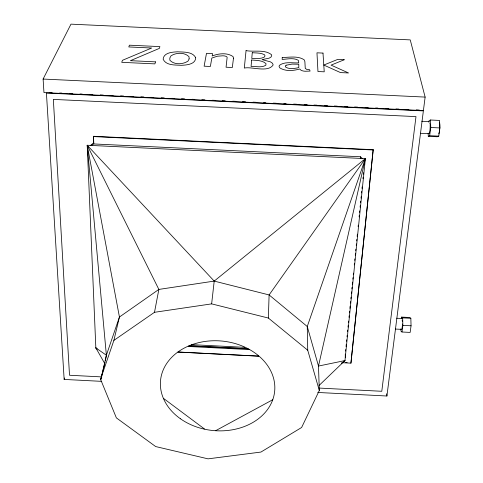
<?xml version="1.0" encoding="UTF-8"?>
<svg xmlns="http://www.w3.org/2000/svg" width="483" height="483" viewBox="0 0 483 483"><rect width="100%" height="100%" fill="white"/><g stroke="black" fill="none" stroke-linecap="round" stroke-linejoin="round"><path stroke-width="0.72" d="M106.538 354.751L100.754 379.771L116.373 417.88L155.677 446.564L208.04 458.85L260.923 452.064L301.627 427.491L319.305 390.499L307.731 350.241L268.349 318.037L269.109 294.938L365.371 158.635L87.212 145.256L95.839 347.881L104.678 363.421M345.291 354.069L345.273 357.492M345.593 351.075L345.743 349.571M346.045 346.577L346.269 344.325M346.577 341.33L346.728 339.833M347.029 336.832L347.18 335.335M347.555 331.586L347.706 330.088M348.008 327.094L348.158 325.59M348.46 322.596L348.611 321.092M348.992 317.349L349.143 315.852M349.444 312.851L349.595 311.354M349.897 308.353L350.127 306.107M350.429 303.107L350.58 301.609M350.881 298.615L351.032 297.111M351.407 293.368L351.558 291.865M351.865 288.87L352.016 287.373M352.318 284.372L352.542 282.126M352.844 279.126L352.995 277.628M353.296 274.628L353.447 273.13M354.28 264.889L354.431 263.392M354.733 260.391L354.884 258.894M355.265 255.145L355.416 253.647M355.717 250.647L355.868 249.15M356.243 245.4L356.394 243.903M356.695 240.908L356.846 239.405M357.154 236.41L357.378 234.164M358.132 226.666L358.283 225.169M359.117 216.927L359.267 215.424M359.569 212.429L359.72 210.932M360.101 207.183L360.252 205.686M360.553 202.685L360.704 201.188M361.006 198.187L361.157 196.69M361.532 192.94L361.682 191.443M361.984 188.448L362.135 186.945M362.968 178.704L363.119 177.207M363.421 174.206L363.572 172.709M364.405 164.468L364.556 162.964M319.124 385.404L344.971 360.572L365.371 158.635L214.21 281.1L158.859 289.42L119.434 317.023L106.375 355.228L105.342 360.831M93.69 144.103L93.503 136.272L373.19 149.688L350.936 363.156L341.904 362.697M350.936 363.156L373.19 149.688M100.712 378.775L113.885 340.394L154.5 312.302L211.639 303.873L214.21 281.1L87.212 145.256L106.375 355.228L95.839 347.881L96.823 349.016M317.693 392.456L386.913 396.012L423.368 110.903L46.422 93.038L64.148 379.427L101.768 381.359M425.131 97.083L423.404 110.589L43.965 92.609L43.108 79.055L70.977 24.15L410.242 39.896L425.131 97.083L43.108 79.055M401.433 318.557L401.621 317.096L409.729 317.5L410.84 318.297L411.057 325.79L410.152 332.419L401.989 332.002L400.938 331.109L400.884 328.881M428.844 122.241L429.037 120.762L430.438 119.995L439.53 120.43L439.892 127.929L438.763 136.134L437.296 136.761L428.282 136.333L428.155 133.356M401.989 332.002L402.858 325.373L402.671 317.886L401.621 317.096M428.282 136.333L429.677 135.699L430.764 127.494L430.438 119.995M154.5 312.302L158.859 289.42L87.212 145.256L119.434 317.023L113.885 340.394M100.754 379.771L101.104 378.316M101.46 376.861L104.986 362.286M64.148 379.427L64.565 377.984M91.879 145.425L92.434 143.88L360.487 156.764L362.636 158.744M341.433 363.385L344.971 360.572L318.49 366.054L319.305 390.499M90.2 145.637L92.434 143.88M215.798 430.601L272.768 399.719M343.648 361.29L344.971 360.572M49.115 92.494L52.122 92.639M59.651 92.996L61.909 93.098M69.431 93.454L72.438 93.599M79.967 93.956L82.219 94.064M89.747 94.42L92.754 94.559M100.277 94.916L103.29 95.06M110.058 95.38L113.07 95.525M120.593 95.882L123.606 96.026M130.374 96.346L133.386 96.485M140.909 96.842L143.916 96.986M150.69 97.306L153.703 97.451M161.225 97.808L164.232 97.946M171.761 98.303L174.013 98.411M181.542 98.767L184.548 98.912M192.071 99.269L194.329 99.377M201.852 99.733L204.864 99.872M212.387 100.229L215.4 100.373M222.168 100.693L225.181 100.838M232.703 101.195L235.716 101.333M242.484 101.653L245.497 101.798M253.02 102.154L256.026 102.299M263.555 102.656L265.807 102.764M273.336 103.121L276.342 103.259M283.865 103.616L286.123 103.724M293.652 104.08L296.659 104.225M304.181 104.582L307.194 104.72M313.962 105.04L316.975 105.185M324.498 105.542L327.51 105.686M334.278 106.006L337.291 106.145M344.814 106.502L347.82 106.646M354.594 106.966L357.601 107.111M365.13 107.468L368.137 107.612M375.659 107.969L377.917 108.071M385.446 108.427L388.453 108.572M395.975 108.929L398.988 109.073M405.756 109.393L408.769 109.532M416.292 109.889L419.304 110.033M421.768 121.251L429.296 121.607M430.764 127.494L439.892 127.929M420.427 133.272L429.465 133.7M429.677 135.699L438.763 136.134M93.394 136.574L373.238 149.996M402.671 317.886L410.84 318.297M396.688 318.237L402.707 318.538M402.858 325.373L411.057 325.79M395.408 329.05L401.427 329.352M191.365 344.633L244.784 347.349M188.938 345.756L247.725 348.744M189.445 345.834L248.208 348.823M188.213 346.474L249.143 349.571M178.269 352.01L258.767 356.11M177.883 352.059L258.417 356.164M345.641 362.51L347.144 362.588M101.871 376.915L69.516 375.255L53.341 99.395L415.984 116.608L381.787 391.284L319.335 388.078M211.639 303.873L268.349 318.037M214.21 281.1L269.109 294.938L307.26 326.508L318.49 366.054L365.371 158.635L307.26 326.508L307.731 350.241M95.839 347.881L97.047 348.78M163.429 398.336L204.466 428.97M360.487 156.764L360.674 158.358M386.648 393.778L386.913 396.012M93.563 137.776L93.799 143.801M439.337 122.151A6.056 0.96 -86.4 0 1 439.79 127.633A6.056 0.96 -86.4 0 1 438.775 133.815M429.635 123.111A5.102 0.761 -86.5 0 1 429.912 123.413M430.105 124.445A5.102 0.761 -86.5 0 1 429.894 130.573A5.102 0.761 -86.5 0 1 428.886 133.157M402.122 320.096A4.595 0.61 -88 0 1 402.351 321.304M402.43 323.972A4.595 0.61 -88 0 1 402.116 327.812M402.043 328.205A4.595 0.61 -88 0 1 401.639 329.116M195.706 57.725C195.543 64.553 186.432 65.024 181.312 65.314C175.287 64.897 166.061 65.718 163.127 59.168C163.713 52.55 172.407 52.104 177.527 51.796C183.57 52.218 192.488 51.415 195.706 57.725M282.223 57.525L282.181 59.433C287.427 59.149 293.531 57.495 298.337 60.309L298.748 62.862C292.487 63.231 284.765 61.263 279.379 65.374L279.053 66.37L279.717 67.837C285.622 71.599 293.296 70.838 299.744 68.984L300.565 69.896A5.065 1.944 3.4 0 0 305.383 71.249L310.086 71.073L309.591 69.715L306.94 69.51L305.262 68.399L304.876 61.595L304.157 59.789C297.848 55.611 289.365 57.392 282.223 57.525M251.637 60.001L251.075 66.473C255.875 66.153 261.629 68.085 265.879 65.169L265.988 63.587C262.166 60.206 256.461 60.447 251.637 60.001M252.265 52.719L251.77 58.437C255.936 58.521 260.391 59.071 264.243 57.151L265.04 55.835L264.449 54.7C260.723 52.756 256.346 53.045 252.265 52.719M246.052 50.63L244.301 68.073C251.408 66.322 268.071 72.975 273.161 64.921L272.515 63.285L270.438 61.854L262.034 59.608L269.23 58.147L271.06 57L271.712 55.575L271.524 54.706C264.66 49.163 254.112 52.194 246.052 50.63M233.488 58.171L232.317 67.511L226.062 67.222L227.143 57.405A4.13 1.558 1.7 0 0 222.868 55.793L217.302 56.227L211.814 58.069L210.371 66.485L204.116 66.189L206.495 53.317L212.58 53.607L212.176 55.968C218.654 53.462 227.058 52.412 233.035 56.553L233.488 58.171M155.496 61.854L154.91 63.883L121.728 62.325L122.453 60.309L151.656 48.022L128.786 46.954L129.42 45.185L159.897 46.61L159.39 48.378L130.404 60.677L155.496 61.854M189.137 58.884L188.044 61.051C183.045 64.571 174.079 65.012 169.853 60.212L169.829 58.008L170.988 55.883C175.999 52.448 184.681 52.134 189.01 56.71L189.137 58.884M286.087 65.223L285.284 66.274L285.664 67.089C289.559 69.588 294.57 68.459 298.808 67.638L298.766 64.245L292.088 64.094L286.087 65.223M344.21 59.753L331.084 65.127L348.539 72.963L340.509 72.589L323.785 65.048L337.635 59.445L344.21 59.753M323 53.088L316.969 52.81L317.953 71.532L324.226 71.822L323 53.088M180.461 418.785A57.314 44.955 5.1 0 0 273.885 395.909A57.314 44.955 5.1 0 0 198.477 342.713A57.314 44.955 5.1 0 0 180.461 418.785"/></g></svg>
